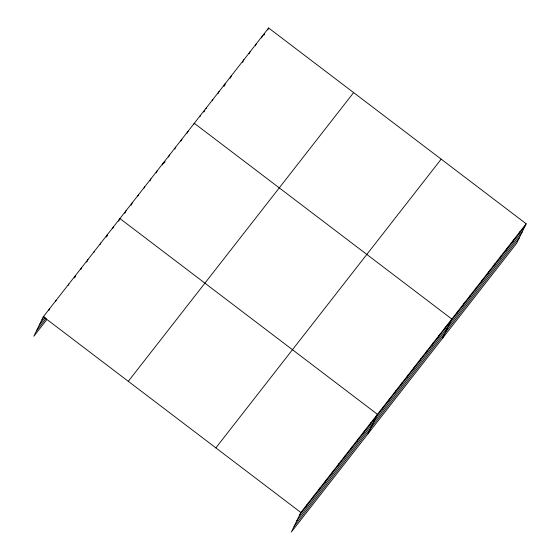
<?xml version="1.0" encoding="UTF-8"?>
<svg xmlns="http://www.w3.org/2000/svg" width="560" height="560" viewBox="0 0 560 560"><rect width="100%" height="100%" fill="white"/><g stroke="black" fill="none" stroke-linecap="round" stroke-linejoin="round"><path stroke-width="0.84" d="M526.155 223.762L300.839 512.477L291.361 532L516.677 243.278L526.155 223.762L268.639 28L43.323 316.722L33.845 336.238L46.613 319.879M48.741 310.534L49.707 308.539M55.447 301.686L56.091 300.356M68.215 285.327L68.859 283.997M74.277 277.809L75.243 275.814M80.661 269.626L81.627 267.638M86.723 262.115L88.011 259.455M93.751 252.602L94.395 251.279M100.135 244.426L100.779 243.096M106.197 236.908L107.163 234.913M112.581 228.725L113.547 226.737M118.643 221.214L119.931 218.554L377.447 414.316L367.969 433.832M124.838 213.269L126.126 210.616M131.033 205.331L132.328 202.678M137.879 196.063L138.523 194.733M144.074 188.125L144.718 186.795M149.947 180.845L150.913 178.857M156.142 172.907L157.108 170.919M162.337 164.969L163.303 162.974M168.532 157.031L169.505 155.036M174.734 149.086L175.7 147.098M180.929 141.148L181.895 139.16M187.124 133.21L188.09 131.215M193.641 124.607L194.285 123.277L451.801 319.039L442.323 338.555M199.836 116.669L200.48 115.339M206.038 108.724L206.682 107.401M212.233 100.786L212.877 99.456M218.106 93.513L219.072 91.518M225.267 83.58L223.979 86.233L225.008 84.91M230.174 78.295L231.462 75.642M242.564 62.412L243.859 59.759M249.088 53.809L250.054 51.821M255.283 45.871L256.249 43.883M261.478 37.933L262.444 35.938M267.673 29.995L268.639 28M305.928 506.954L307.223 504.301M312.312 498.778L313.607 496.118M318.696 490.595L319.991 487.942M325.08 482.412L326.375 479.759M331.464 474.236L332.759 471.576M337.848 466.053L339.143 463.4M344.232 457.877L345.527 455.217M350.616 449.694L351.911 447.034M357 441.511L358.295 438.858M363.384 433.335L364.679 430.675M369.768 425.152L371.063 422.499M382.354 409.031L383.642 406.378M388.549 401.093L389.837 398.433M394.744 393.155L396.032 390.495M400.939 385.21L402.227 382.557M407.134 377.272L408.429 374.619M413.329 369.334L414.624 366.674M419.531 361.396L420.819 358.736M425.726 353.451L427.014 350.798M431.921 345.513L433.209 342.86M438.116 337.575L439.404 334.915M444.311 329.637L445.606 326.977M456.708 313.754L457.996 311.101M462.903 305.816L464.191 303.156M469.098 297.878L470.386 295.218M475.293 289.933L476.581 287.28M481.488 281.995L482.783 279.342M487.69 274.057L488.978 271.397M493.885 266.119L495.173 263.459M500.08 258.174L501.368 255.521M506.275 250.236L507.563 247.583M512.47 242.298L513.758 239.638M518.665 234.36L519.96 231.7M42.035 319.375L44.163 316.652M74.487 277.795L75.551 276.43M106.407 236.887L107.471 235.529M164.08 162.988L165.116 161.665M203.84 112.042L204.876 110.719M263.739 35.287L264.768 33.964M39.333 324.94L45.185 317.443M36.547 330.673L46.123 318.402M128.303 381.318L353.619 92.603M215.859 447.881L441.175 159.159M299.544 515.137L524.867 226.415M296.842 520.702L522.165 231.98M294.063 526.435L519.379 237.713M43.323 316.722L300.839 512.477"/></g></svg>
